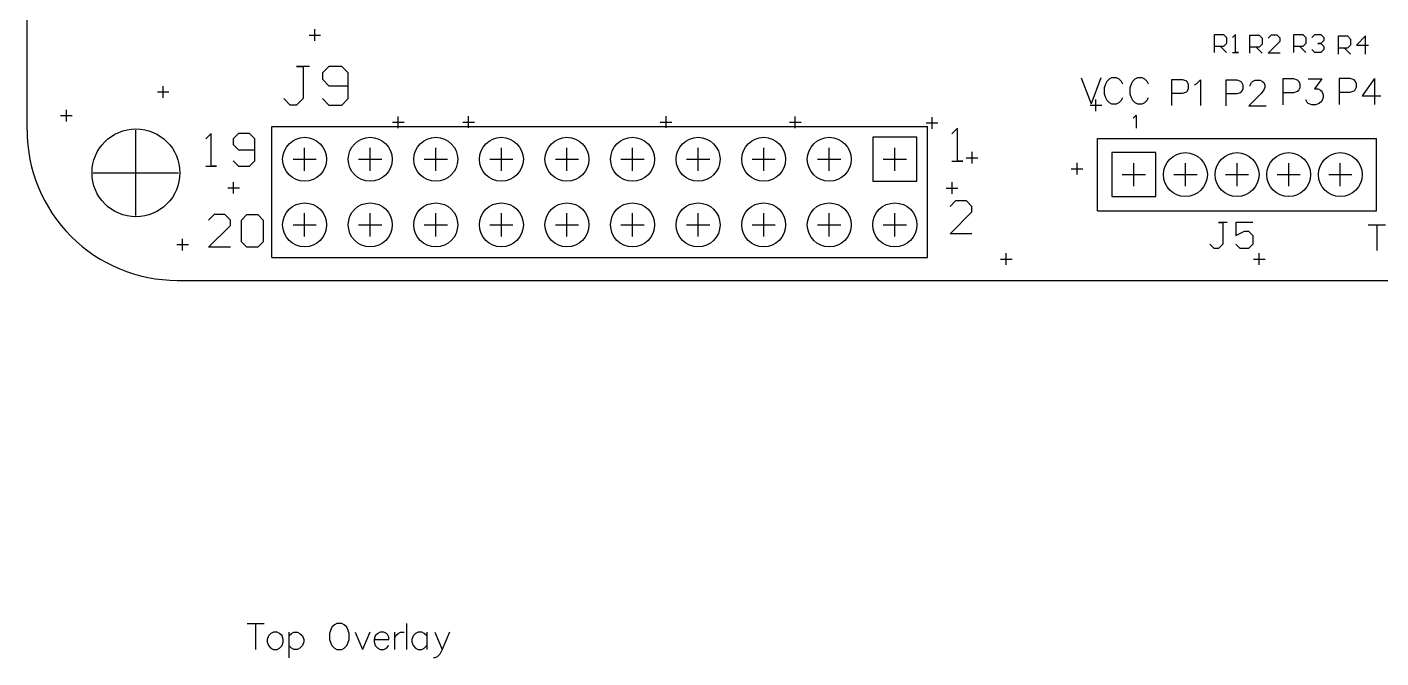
# Model space of a CAD drawing. Extents: x -69.4 to 29.6, y -21.9 to 37.7.
# Drawn here: x -69.4 to -17, y -21.9 to 2.5 of the extents above; entities that cross this region are included whole.
import ezdxf

# ---------------------------------------------------------------- set-up
doc = ezdxf.new("R2010")
doc.units = 0
doc.layers.get('0').update_dxf_attribs({"linetype": 'CONTINUOUS'})
for name, color, linetype in [('gg1', 1, 'CONTINUOUS'), ('gto', 5, 'CONTINUOUS'), ('gts', 1, 'CONTINUOUS')]:
    doc.layers.add(name, color=color, linetype=linetype)

# ---------------------------------------------------------------- blocks, each defined once
blk = doc.blocks.new('D70')
blk.add_circle((0, 0), 0.851)
blk = doc.blocks.new('D71')
blk.add_lwpolyline([(-0.851498, -0.851498), (0.851498, -0.851498), (0.851498, 0.851498), (-0.851498, 0.851498)], close=True)
blk = doc.blocks.new('D74')
blk.add_circle((0, 0), 1.701)

msp = doc.modelspace()

# ---------------------------------------------------------------- linework, layer by layer
at = {"layer": 'gg1', "color": 1}
for points in [[(-69.400139, -1.483003), (-69.400139, 32.705065)], [(-58.480117, 2.200004), (-58.030116, 2.200004)], [(-58.255117, 1.975004), (-58.255117, 2.425005)], [(-64.355129, 0), (-63.905128, 0)], [(-64.130128, -0.225), (-64.130128, 0.225)], [(-28.225056, -0.515001), (-27.775056, -0.515001)], [(-28.000056, -0.740001), (-28.000056, -0.290001)], [(-68.100136, -0.915002), (-67.650135, -0.915002)], [(-67.875136, -1.140002), (-67.875136, -0.690001)], [(-55.02511, -1.400003), (-55.02511, -0.950002)], [(-52.300105, -1.391003), (-52.300105, -0.941002)], [(-44.650089, -1.391003), (-44.650089, -0.941002)], [(-39.650079, -1.400003), (-39.650079, -0.950002)], [(-34.350069, -1.425003), (-34.350069, -0.975002)], [(-65.18413, -4.78501), (-65.18413, -1.483003)], [(-55.250111, -1.175002), (-54.80011, -1.175002)], [(-52.525105, -1.166002), (-52.075104, -1.166002)], [(-44.87509, -1.166002), (-44.425089, -1.166002)], [(-39.87508, -1.175002), (-39.425079, -1.175002)], [(-34.575069, -1.200002), (-34.125068, -1.200002)], [(-59.100118, -2.610005), (-58.200116, -2.610005)], [(-58.650117, -3.060006), (-58.650117, -2.160004)], [(-56.560113, -2.610005), (-55.660111, -2.610005)], [(-56.110112, -3.060006), (-56.110112, -2.160004)], [(-54.020108, -2.610005), (-53.120106, -2.610005)], [(-53.570107, -3.060006), (-53.570107, -2.160004)], [(-51.480103, -2.610005), (-50.580101, -2.610005)], [(-51.030102, -3.060006), (-51.030102, -2.160004)], [(-48.940098, -2.610005), (-48.040096, -2.610005)], [(-48.490097, -3.060006), (-48.490097, -2.160004)], [(-46.400093, -2.610005), (-45.500091, -2.610005)], [(-45.950092, -3.060006), (-45.950092, -2.160004)], [(-43.860088, -2.610005), (-42.960086, -2.610005)], [(-43.410087, -3.060006), (-43.410087, -2.160004)], [(-41.320083, -2.610005), (-40.420081, -2.610005)], [(-40.870082, -3.060006), (-40.870082, -2.160004)], [(-38.780078, -2.610005), (-37.880076, -2.610005)], [(-38.330077, -3.060006), (-38.330077, -2.160004)], [(-36.240072, -2.610005), (-35.340071, -2.610005)], [(-35.790072, -3.060006), (-35.790072, -2.160004)], [(-33.025066, -2.550005), (-32.575065, -2.550005)], [(-32.800066, -2.775006), (-32.800066, -2.325005)], [(-66.835134, -3.134006), (-63.533127, -3.134006)], [(-28.955058, -2.975006), (-28.505057, -2.975006)], [(-28.730057, -3.200006), (-28.730057, -2.750006)], [(-26.537053, -3.654007), (-26.537053, -2.754006)], [(-24.537049, -3.654007), (-24.537049, -2.754006)], [(-22.537045, -3.654007), (-22.537045, -2.754006)], [(-20.537041, -3.654007), (-20.537041, -2.754006)], [(-18.537037, -3.654007), (-18.537037, -2.754006)], [(-61.400123, -3.940008), (-61.400123, -3.490007)], [(-33.575067, -3.950008), (-33.575067, -3.500007)], [(-26.987054, -3.204006), (-26.087052, -3.204006)], [(-24.98705, -3.204006), (-24.087048, -3.204006)], [(-22.987046, -3.204006), (-22.087044, -3.204006)], [(-20.987042, -3.204006), (-20.08704, -3.204006)], [(-18.987038, -3.204006), (-18.087036, -3.204006)], [(-61.625123, -3.715007), (-61.175122, -3.715007)], [(-33.800068, -3.725007), (-33.350067, -3.725007)], [(-58.650117, -5.600011), (-58.650117, -4.700009)], [(-56.110112, -5.600011), (-56.110112, -4.700009)], [(-53.570107, -5.600011), (-53.570107, -4.700009)], [(-51.030102, -5.600011), (-51.030102, -4.700009)], [(-48.490097, -5.600011), (-48.490097, -4.700009)], [(-45.950092, -5.600011), (-45.950092, -4.700009)], [(-43.410087, -5.600011), (-43.410087, -4.700009)], [(-40.870082, -5.600011), (-40.870082, -4.700009)], [(-38.330077, -5.600011), (-38.330077, -4.700009)], [(-35.790072, -5.600011), (-35.790072, -4.700009)], [(-59.100118, -5.15001), (-58.200116, -5.15001)], [(-56.560113, -5.15001), (-55.660111, -5.15001)], [(-54.020108, -5.15001), (-53.120106, -5.15001)], [(-51.480103, -5.15001), (-50.580101, -5.15001)], [(-48.940098, -5.15001), (-48.040096, -5.15001)], [(-46.400093, -5.15001), (-45.500091, -5.15001)], [(-43.860088, -5.15001), (-42.960086, -5.15001)], [(-41.320083, -5.15001), (-40.420081, -5.15001)], [(-38.780078, -5.15001), (-37.880076, -5.15001)], [(-36.240072, -5.15001), (-35.340071, -5.15001)], [(-63.375127, -6.140012), (-63.375127, -5.690011)], [(-63.600127, -5.915012), (-63.150126, -5.915012)], [(-31.475063, -6.703013), (-31.475063, -6.253013)], [(-21.675043, -6.703013), (-21.675043, -6.253013)], [(-31.700063, -6.478013), (-31.250063, -6.478013)], [(-21.900044, -6.478013), (-21.450043, -6.478013)], [(-63.583127, -7.300015), (20.922042, -7.300015)]]:
    msp.add_lwpolyline(points, dxfattribs=at)
msp.add_lwpolyline([(-69.400139, -1.483003), (-69.400139, -1.483003), (-69.400139, -1.483003, 0.414214), (-63.583127, -7.300015), (-63.583127, -7.300015)], format="xyb", dxfattribs=at)
at = {"layer": 'gto', "color": 5}
for points in [[(-69.400139, -1.483003), (-69.400139, 32.705065)], [(-23.407047, 1.531003), (-23.407047, 2.231004), (-23.057046, 2.231004), (-22.941046, 2.114004), (-22.941046, 1.881004), (-23.057046, 1.764004), (-23.407047, 1.764004)], [(-22.707045, 1.531003), (-22.474045, 1.531003), (-22.591045, 1.531003), (-22.591045, 2.231004), (-22.707045, 2.114004)], [(-22.035044, 1.505003), (-22.035044, 2.205004), (-21.685043, 2.205004), (-21.569043, 2.088004), (-21.569043, 1.855004), (-21.685043, 1.738003), (-22.035044, 1.738003)], [(-20.869042, 1.505003), (-21.335043, 1.505003), (-20.869042, 1.972004), (-20.869042, 2.088004), (-20.985042, 2.205004), (-21.219042, 2.205004), (-21.335043, 2.088004)], [(-20.343041, 1.531003), (-20.343041, 2.231004), (-19.99304, 2.231004), (-19.87704, 2.114004), (-19.87704, 1.881004), (-19.99304, 1.764004), (-20.343041, 1.764004)], [(-19.643039, 2.114004), (-19.527039, 2.231004), (-19.293039, 2.231004), (-19.177038, 2.114004), (-19.177038, 1.998004), (-19.293039, 1.881004), (-19.410039, 1.881004), (-19.293039, 1.881004), (-19.177038, 1.764004), (-19.177038, 1.648003), (-19.293039, 1.531003), (-19.527039, 1.531003), (-19.643039, 1.648003)], [(-18.612037, 1.467003), (-18.612037, 2.167004), (-18.262037, 2.167004), (-18.146036, 2.050004), (-18.146036, 1.817004), (-18.262037, 1.700003), (-18.612037, 1.700003)], [(-17.562035, 1.467003), (-17.562035, 2.167004), (-17.912036, 1.817004), (-17.446035, 1.817004)], [(-23.174046, 1.764004), (-22.941046, 1.531003)], [(-21.802044, 1.738003), (-21.569043, 1.505003)], [(-20.11004, 1.764004), (-19.87704, 1.531003)], [(-18.379037, 1.700003), (-18.146036, 1.467003)], [(-58.460117, 0.991002), (-58.960118, 0.991002), (-58.710117, 0.991002), (-58.710117, -0.259001), (-58.960118, -0.509001), (-59.210118, -0.509001), (-59.460119, -0.259001)], [(-57.961116, -0.259001), (-57.711115, -0.509001), (-57.211114, -0.509001), (-56.961114, -0.259001), (-56.961114, 0.741001), (-57.211114, 0.991002), (-57.711115, 0.991002), (-57.961116, 0.741001), (-57.961116, 0.491001), (-57.711115, 0.241), (-56.961114, 0.241)], [(-28.569057, 0.544001), (-28.188056, -0.456001)], [(-27.807056, 0.544001), (-28.188056, -0.456001)], [(-26.965054, 0.306001), (-27.012054, 0.401001), (-27.107054, 0.496001), (-27.203054, 0.544001), (-27.393055, 0.544001), (-27.488055, 0.496001), (-27.584055, 0.401001), (-27.631055, 0.306001), (-27.679055, 0.163), (-27.679055, -0.075), (-27.631055, -0.218), (-27.584055, -0.313001), (-27.488055, -0.408001), (-27.393055, -0.456001), (-27.203054, -0.456001), (-27.107054, -0.408001), (-27.012054, -0.313001), (-26.965054, -0.218)], [(-25.970052, 0.306001), (-26.017052, 0.401001), (-26.112052, 0.496001), (-26.208052, 0.544001), (-26.398053, 0.544001), (-26.493053, 0.496001), (-26.589053, 0.401001), (-26.636053, 0.306001), (-26.684053, 0.163), (-26.684053, -0.075), (-26.636053, -0.218), (-26.589053, -0.313001), (-26.493053, -0.408001), (-26.398053, -0.456001), (-26.208052, -0.456001), (-26.112052, -0.408001), (-26.017052, -0.313001), (-25.970052, -0.218)], [(-25.07905, -0.052), (-24.651049, -0.052), (-24.508049, -0.004), (-24.460049, 0.043), (-24.413049, 0.139), (-24.413049, 0.281001), (-24.460049, 0.377001), (-24.508049, 0.424001), (-24.651049, 0.472001), (-25.07905, 0.472001), (-25.07905, -0.528001)], [(-24.189048, 0.281001), (-24.094048, 0.329001), (-23.951048, 0.472001), (-23.951048, -0.528001)], [(-22.965046, -0.067), (-22.537045, -0.067), (-22.394045, -0.019), (-22.346045, 0.028), (-22.299045, 0.124), (-22.299045, 0.266001), (-22.346045, 0.362001), (-22.394045, 0.409001), (-22.537045, 0.457001), (-22.965046, 0.457001), (-22.965046, -0.543001)], [(-22.027044, 0.219), (-22.027044, 0.266001), (-21.980044, 0.362001), (-21.932044, 0.409001), (-21.837044, 0.457001), (-21.646043, 0.457001), (-21.551043, 0.409001), (-21.503043, 0.362001), (-21.456043, 0.266001), (-21.456043, 0.171), (-21.503043, 0.076), (-21.599043, -0.067), (-22.075044, -0.543001), (-21.408043, -0.543001)], [(-20.764042, -0.023), (-20.336041, -0.023), (-20.19304, 0.025), (-20.14504, 0.072), (-20.09804, 0.168), (-20.09804, 0.310001), (-20.14504, 0.406001), (-20.19304, 0.453001), (-20.336041, 0.501001), (-20.764042, 0.501001), (-20.764042, -0.499001)], [(-19.77904, 0.501001), (-19.255039, 0.501001), (-19.540039, 0.12), (-19.398039, 0.12), (-19.302039, 0.072), (-19.255039, 0.025), (-19.207038, -0.118), (-19.207038, -0.213), (-19.255039, -0.356001), (-19.350039, -0.451001), (-19.493039, -0.499001), (-19.636039, -0.499001), (-19.77904, -0.451001), (-19.82604, -0.404001), (-19.87404, -0.309001)], [(-18.577037, -0.009), (-18.149036, -0.009), (-18.006036, 0.039), (-17.958036, 0.086), (-17.911036, 0.182), (-17.911036, 0.324001), (-17.958036, 0.420001), (-18.006036, 0.467001), (-18.149036, 0.515001), (-18.577037, 0.515001), (-18.577037, -0.485001)], [(-17.211034, 0.515001), (-17.687035, -0.152), (-16.973034, -0.152)], [(-17.211034, 0.515001), (-17.211034, -0.485001)], [(-26.566053, -0.999002), (-26.518053, -0.975002), (-26.447053, -0.904002), (-26.447053, -1.404003)], [(-59.92012, -1.340003), (-36.425073, -1.340003)], [(-59.92012, -6.420013), (-36.425073, -6.420013), (-34.520069, -6.420013), (-34.520069, -1.340003)], [(-59.92012, -6.420013), (-59.92012, -1.340003)], [(-36.425073, -1.340003), (-34.520069, -1.340003)], [(-33.582067, -2.680005), (-33.159066, -2.680005), (-33.370067, -2.680005), (-33.370067, -1.410003), (-33.582067, -1.622003)], [(-62.480125, -2.880006), (-62.057124, -2.880006), (-62.268125, -2.880006), (-62.268125, -1.610003), (-62.480125, -1.822004)], [(-61.422123, -2.668005), (-61.210122, -2.880006), (-60.787122, -2.880006), (-60.576121, -2.668005), (-60.576121, -1.822004), (-60.787122, -1.610003), (-61.210122, -1.610003), (-61.422123, -1.822004), (-61.422123, -2.034004), (-61.210122, -2.245004), (-60.576121, -2.245004)], [(-27.937056, -1.804004), (-17.137034, -1.804004)], [(-27.937056, -4.604009), (-27.937056, -1.804004)], [(-17.137034, -4.604009), (-17.137034, -1.804004)], [(-32.806066, -5.492011), (-33.652067, -5.492011), (-32.806066, -4.646009), (-32.806066, -4.434009), (-33.017066, -4.223008), (-33.440067, -4.223008), (-33.652067, -4.434009)], [(-27.937056, -4.604009), (-17.137034, -4.604009)], [(-61.524123, -6.020012), (-62.370125, -6.020012), (-61.524123, -5.17401), (-61.524123, -4.96201), (-61.735123, -4.75001), (-62.158124, -4.75001), (-62.370125, -4.96201)], [(-61.100122, -4.96201), (-60.889122, -4.75001), (-60.466121, -4.75001), (-60.254121, -4.96201), (-60.254121, -5.808012), (-60.466121, -6.020012), (-60.889122, -6.020012), (-61.100122, -5.808012), (-61.100122, -4.96201)], [(-22.921046, -5.06401), (-23.254047, -5.06401), (-23.087046, -5.06401), (-23.087046, -5.897012), (-23.254047, -6.064012), (-23.420047, -6.064012), (-23.587047, -5.897012)], [(-21.921044, -5.06401), (-22.587045, -5.06401), (-22.587045, -5.564011), (-22.254045, -5.398011), (-22.088044, -5.398011), (-21.921044, -5.564011), (-21.921044, -5.897012), (-22.088044, -6.064012), (-22.421045, -6.064012), (-22.587045, -5.897012)], [(-17.458035, -5.14401), (-16.792034, -5.14401)], [(-17.125034, -5.14401), (-17.125034, -6.144012)], [(-63.583127, -7.300015), (20.922042, -7.300015)], [(-60.882122, -20.595041), (-60.21612, -20.595041)], [(-60.549121, -20.595041), (-60.549121, -21.595043)], [(-59.85812, -20.928042), (-59.95412, -20.976042), (-60.04912, -21.071042), (-60.09712, -21.214042), (-60.09712, -21.309043), (-60.04912, -21.452043), (-59.95412, -21.547043), (-59.85812, -21.595043), (-59.716119, -21.595043), (-59.620119, -21.547043), (-59.525119, -21.452043), (-59.478119, -21.309043), (-59.478119, -21.214042), (-59.525119, -21.071042), (-59.620119, -20.976042), (-59.716119, -20.928042), (-59.85812, -20.928042)], [(-59.259119, -20.928042), (-59.259119, -21.928044)], [(-59.259119, -21.071042), (-59.163118, -20.976042), (-59.068118, -20.928042), (-58.925118, -20.928042), (-58.830118, -20.976042), (-58.735117, -21.071042), (-58.687117, -21.214042), (-58.687117, -21.309043), (-58.735117, -21.452043), (-58.830118, -21.547043), (-58.925118, -21.595043), (-59.068118, -21.595043), (-59.163118, -21.547043), (-59.259119, -21.452043)], [(-57.402115, -20.595041), (-57.497115, -20.643041), (-57.592115, -20.738041), (-57.640115, -20.833042), (-57.687115, -20.976042), (-57.687115, -21.214042), (-57.640115, -21.357043), (-57.592115, -21.452043), (-57.497115, -21.547043), (-57.402115, -21.595043), (-57.211114, -21.595043), (-57.116114, -21.547043), (-57.021114, -21.452043), (-56.973114, -21.357043), (-56.926114, -21.214042), (-56.926114, -20.976042), (-56.973114, -20.833042), (-57.021114, -20.738041), (-57.116114, -20.643041), (-57.211114, -20.595041), (-57.402115, -20.595041)], [(-56.692113, -20.928042), (-56.407113, -21.595043)], [(-56.121112, -20.928042), (-56.407113, -21.595043)], [(-55.959112, -21.214042), (-55.388111, -21.214042), (-55.388111, -21.119042), (-55.436111, -21.024042), (-55.483111, -20.976042), (-55.578111, -20.928042), (-55.721111, -20.928042), (-55.816112, -20.976042), (-55.912112, -21.071042), (-55.959112, -21.214042), (-55.959112, -21.309043), (-55.912112, -21.452043), (-55.816112, -21.547043), (-55.721111, -21.595043), (-55.578111, -21.595043), (-55.483111, -21.547043), (-55.388111, -21.452043)], [(-55.17411, -20.928042), (-55.17411, -21.595043)], [(-55.17411, -21.214042), (-55.12611, -21.071042), (-55.03111, -20.976042), (-54.93611, -20.928042), (-54.79311, -20.928042)], [(-54.702109, -20.595041), (-54.702109, -21.595043)], [(-53.922108, -21.071042), (-54.017108, -20.976042), (-54.112108, -20.928042), (-54.255109, -20.928042), (-54.350109, -20.976042), (-54.445109, -21.071042), (-54.493109, -21.214042), (-54.493109, -21.309043), (-54.445109, -21.452043), (-54.350109, -21.547043), (-54.255109, -21.595043), (-54.112108, -21.595043), (-54.017108, -21.547043), (-53.922108, -21.452043)], [(-53.922108, -20.928042), (-53.922108, -21.595043)], [(-53.036106, -20.928042), (-53.322107, -21.595043), (-53.417107, -21.785044), (-53.512107, -21.881044), (-53.607107, -21.928044), (-53.655107, -21.928044)], [(-53.607107, -20.928042), (-53.322107, -21.595043)]]:
    msp.add_lwpolyline(points, dxfattribs=at)
msp.add_lwpolyline([(-69.400139, -1.483003), (-69.400139, -1.483003), (-69.400139, -1.483003, 0.414214), (-63.583127, -7.300015), (-63.583127, -7.300015)], format="xyb", dxfattribs=at)
at = {"layer": 'gts', "color": 1}
for points in [[(-69.400139, -1.483003), (-69.400139, 32.705065)], [(-63.583127, -7.300015), (20.922042, -7.300015)]]:
    msp.add_lwpolyline(points, dxfattribs=at)
msp.add_lwpolyline([(-69.400139, -1.483003), (-69.400139, -1.483003), (-69.400139, -1.483003, 0.414214), (-63.583127, -7.300015), (-63.583127, -7.300015)], format="xyb", dxfattribs=at)

# ---------------------------------------------------------------- block references
at = {"layer": 'gts'}
for name, p in [('D74', (-65.18413, -3.134006)), ('D70', (-58.650117, -2.610005)), ('D70', (-56.110112, -2.610005)), ('D70', (-53.570107, -2.610005)), ('D70', (-51.030102, -2.610005)), ('D70', (-48.490097, -2.610005)), ('D70', (-45.950092, -2.610005)), ('D70', (-43.410087, -2.610005)), ('D70', (-40.870082, -2.610005)), ('D70', (-38.330077, -2.610005)), ('D71', (-35.790072, -2.610005)), ('D71', (-26.537053, -3.204006)), ('D70', (-24.537049, -3.204006)), ('D70', (-22.537045, -3.204006)), ('D70', (-20.537041, -3.204006)), ('D70', (-18.537037, -3.204006)), ('D70', (-58.650117, -5.15001)), ('D70', (-56.110112, -5.15001)), ('D70', (-53.570107, -5.15001)), ('D70', (-51.030102, -5.15001)), ('D70', (-48.490097, -5.15001)), ('D70', (-45.950092, -5.15001)), ('D70', (-43.410087, -5.15001)), ('D70', (-40.870082, -5.15001)), ('D70', (-38.330077, -5.15001)), ('D70', (-35.790072, -5.15001))]:
    msp.add_blockref(name, p, dxfattribs=at)

doc.saveas('drawing.dxf')
